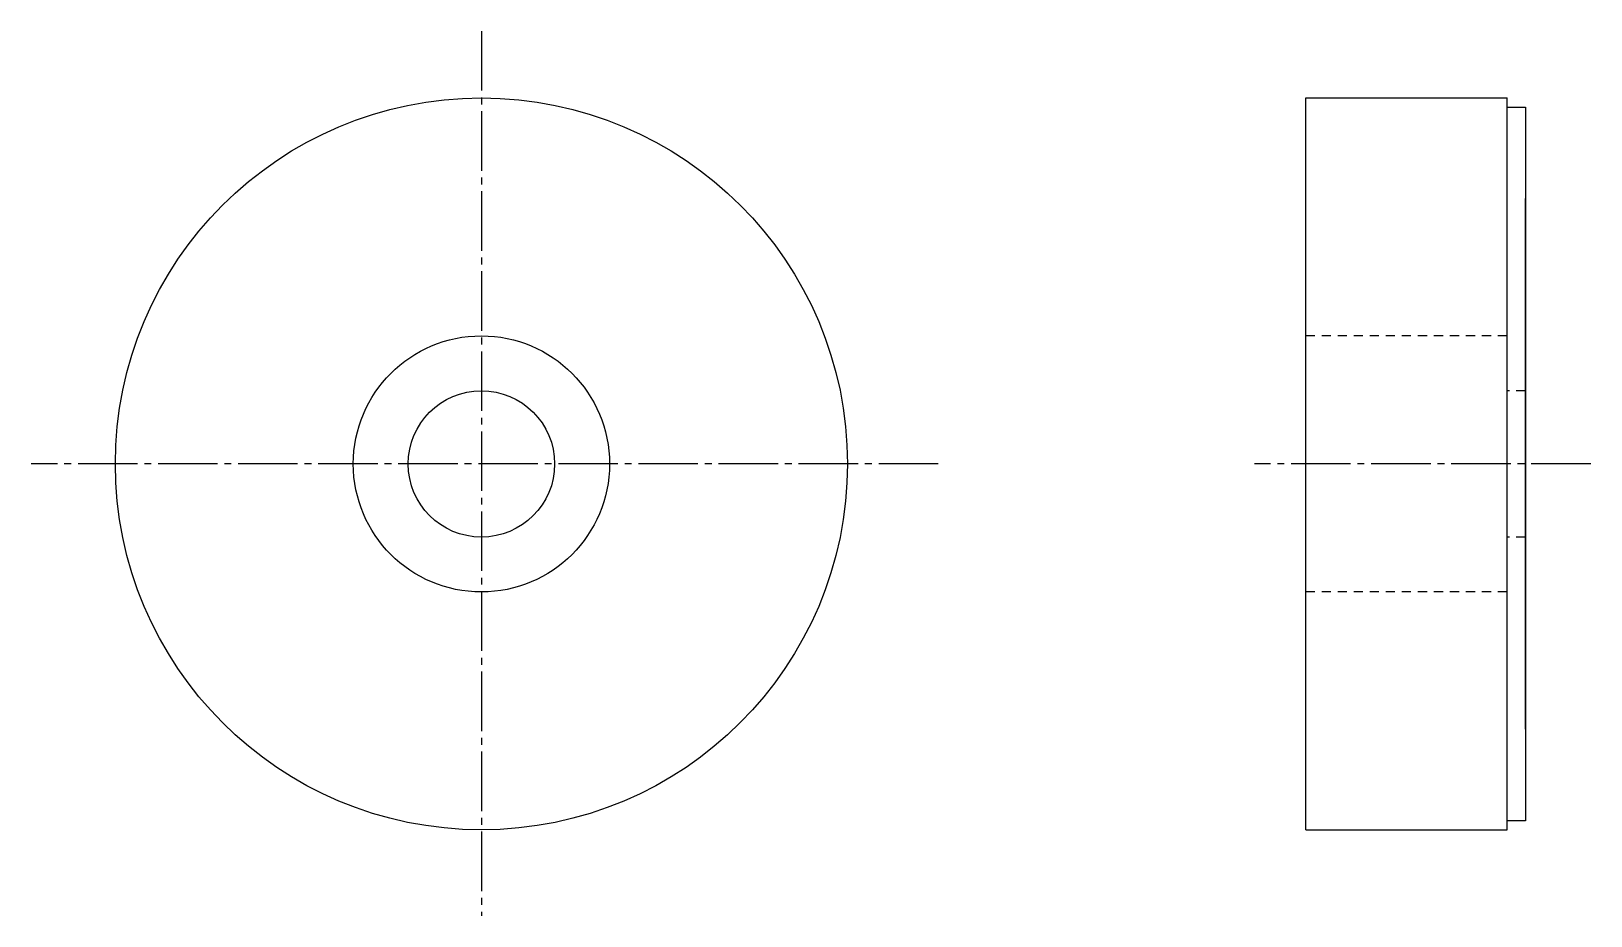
# Model space of a CAD drawing. Extents: x 10 to 157, y 10 to 161.
# Drawn here: x 71.5 to 156.7, y 112.8 to 161.1 of the extents above; entities outside this region: 2.
import ezdxf

# ---------------------------------------------------------------- set-up
doc = ezdxf.new("R2010")
doc.units = 0
doc.header["$LTSCALE"] = 0.25
doc.linetypes.add('CENTER', pattern=[17.5, 13, -1.5, 1.5, -1.5])
doc.linetypes.add('DASHED', pattern=[3.5, 2, -1.5])
doc.layers.get('0').update_dxf_attribs({"linetype": 'CONTINUOUS'})
doc.layers.add('CENTER', color=1, linetype='CENTER')

msp = doc.modelspace()

# ---------------------------------------------------------------- linework, layer by layer
for p, q in [((141.142, 157.45), (152.142, 157.45)), ((141.142, 117.45), (141.142, 157.45)), ((152.142, 117.45), (152.142, 157.45)), ((152.142, 156.95), (153.142, 156.95)), ((153.142, 156.95), (153.142, 117.95)), ((153.142, 122.95), (153.142, 151.95)), ((153.142, 125.45), (153.142, 149.45)), ((153.142, 127.95), (153.142, 146.95)), ((153.142, 137.45), (153.142, 137.45)), ((153.142, 130.2), (153.142, 130.2)), ((153.142, 117.95), (152.142, 117.95)), ((141.142, 117.45), (152.142, 117.45))]:
    msp.add_line(p, q)
at = {"color": 3, "linetype": 'DASHED'}
for p, q in [((152.142, 144.45), (141.142, 144.45)), ((153.142, 141.45), (152.142, 141.45)), ((153.142, 133.45), (152.142, 133.45)), ((152.142, 130.45), (141.142, 130.45))]:
    msp.add_line(p, q, dxfattribs=at)
for radius in [20, 7, 4]:
    msp.add_circle((96.098, 137.45), radius)
at = {"layer": 'CENTER', "color": 1, "linetype": 'CENTER'}
for p, q in [((96.098, 161.101), (96.098, 112.751)), ((121.055, 137.45), (71.496, 137.45)), ((156.717, 137.45), (138.34, 137.45))]:
    msp.add_line(p, q, dxfattribs=at)

# ---------------------------------------------------------------- texts
for s, p in [('UPWH8-12', (10, 25)), ('UPWH08', (10, 10))]:
    msp.add_text(s, height=4).set_placement(p)

doc.saveas('drawing.dxf')
